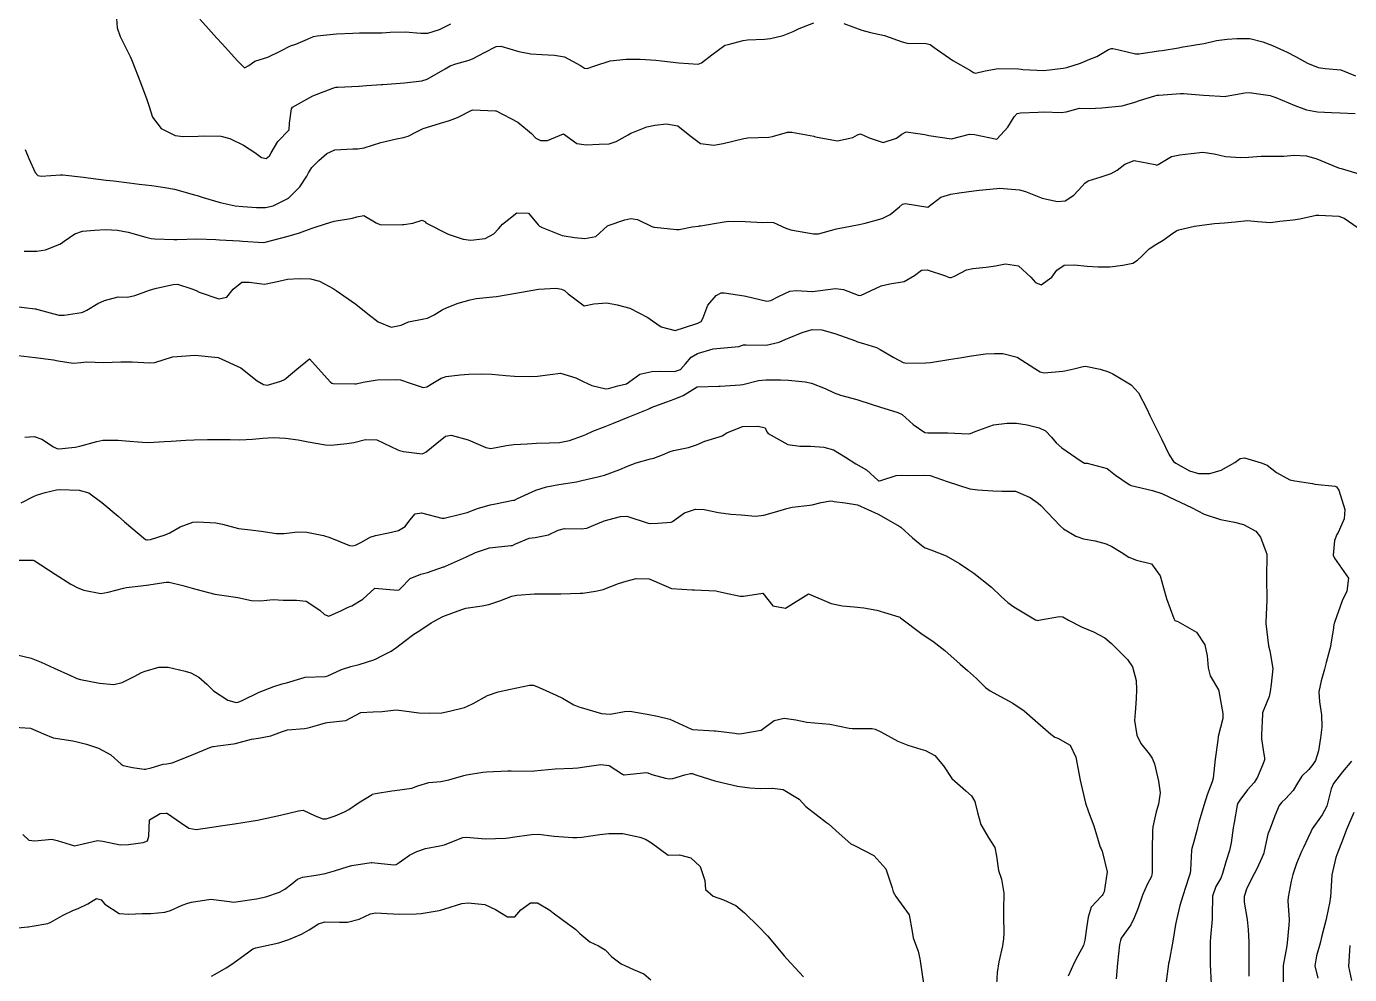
# Model space of a CAD drawing. Header units: metres. Extents: x 318500 to 325275, y 7408834 to 7428799.
# Drawn here: x 323773.1 to 323889, y 7421058.5 to 7421141.5 of the extents above; entities that cross this region are included whole.
import ezdxf

# ---------------------------------------------------------------- set-up
doc = ezdxf.new("R2010")
doc.units = ezdxf.units.M
doc.header["$MEASUREMENT"] = 0
for name, color, linetype in [('Curvas de Nivel 1m', 11, 'Continuous'), ('Curvas de Nivel 5m', 15, 'Continuous'), ('Vias Primárias', 230, 'Continuous')]:
    doc.layers.add(name, color=color, linetype=linetype)

msp = doc.modelspace()

# ---------------------------------------------------------------- linework, layer by layer
at = {"layer": 'Curvas de Nivel 1m', "flags": 128}
for points, elevation in [([(323780.94, 7421142.67), (323781.02, 7421141.44), (323781.31, 7421140.66), (323782.21, 7421138.87), (323782.3, 7421138.65), (323782.36, 7421138.5), (323783.09, 7421136.64), (323783.64, 7421135.16), (323783.81, 7421134.63), (323784.14, 7421133.61), (323784.9, 7421132.62), (323786.12, 7421132), (323786.81, 7421131.9), (323788.12, 7421131.95), (323788.71, 7421131.97), (323790.12, 7421131.95), (323790.9, 7421131.75), (323792.11, 7421131.16), (323793.09, 7421130.51), (323793.67, 7421130.07), (323794.09, 7421129.97), (323794.38, 7421130.21), (323794.52, 7421130.49), (323795.12, 7421131.48), (323796.06, 7421132.47), (323796.09, 7421132.51), (323796.14, 7421133.09), (323796.29, 7421134.33), (323796.38, 7421134.47), (323798.17, 7421135.46), (323799.91, 7421136.14), (323800.19, 7421136.22), (323800.35, 7421136.24), (323802.19, 7421136.33), (323802.24, 7421136.33), (323802.87, 7421136.38), (323804.19, 7421136.46), (323804.29, 7421136.46), (323806.19, 7421136.6), (323807.73, 7421136.78), (323808.2, 7421136.94), (323809.76, 7421137.84), (323810.21, 7421138.1), (323810.69, 7421138.27), (323811.87, 7421138.6), (323812.22, 7421138.74), (323813.2, 7421139.27), (323814.23, 7421139.79), (323814.65, 7421139.81), (323816.23, 7421139.37), (323817.26, 7421139.15), (323818.22, 7421139.08), (323819.33, 7421139.05), (323820.22, 7421138.88), (323821.62, 7421138.13), (323821.97, 7421137.89), (323822.21, 7421137.87), (323822.88, 7421138.11), (323824.22, 7421138.55), (323825.62, 7421138.68), (323826.22, 7421138.68), (323826.85, 7421138.69), (323828.22, 7421138.59), (323828.72, 7421138.53), (323830.22, 7421138.35), (323831.94, 7421138.26), (323832.22, 7421138.35), (323833.13, 7421139.07), (323834.24, 7421139.88), (323834.29, 7421139.91), (323834.55, 7421139.96), (323835.88, 7421140.31), (323836.25, 7421140.38), (323837.74, 7421140.43), (323838.25, 7421140.49), (323839.38, 7421140.77), (323840.26, 7421141.11), (323840.77, 7421141.36), (323842.06, 7421141.86)], 757), ([(323788.26, 7421142.19), (323789.03, 7421141.34), (323789.74, 7421140.56), (323790.23, 7421140.03), (323791.58, 7421138.53), (323792.2, 7421137.94), (323792.58, 7421138.14), (323793.09, 7421138.51), (323793.93, 7421138.78), (323794.22, 7421138.87), (323795.3, 7421139.4), (323796.23, 7421139.84), (323796.68, 7421140.01), (323797.7, 7421140.45), (323798.24, 7421140.66), (323798.54, 7421140.73), (323800.24, 7421140.89), (323801.68, 7421140.97), (323802.25, 7421140.98), (323802.84, 7421140.98), (323804.25, 7421141), (323804.95, 7421141.05), (323806.25, 7421141.07), (323807.62, 7421140.95), (323808.25, 7421140.95), (323809.28, 7421141.27), (323810.26, 7421141.79)], 756), ([(323844.69, 7421141.82), (323846.26, 7421141.22), (323847.03, 7421141.02), (323848.25, 7421140.76), (323849.81, 7421140.19), (323850.24, 7421140.08), (323851.91, 7421140.06), (323852.24, 7421139.96), (323852.59, 7421139.72), (323854.22, 7421138.58), (323855.78, 7421137.68), (323856.05, 7421137.51), (323856.21, 7421137.47), (323857.06, 7421137.66), (323858.21, 7421137.86), (323860, 7421137.83), (323860.21, 7421137.81), (323860.38, 7421137.78), (323862.21, 7421137.7), (323863.89, 7421137.89), (323864.22, 7421137.95), (323865.43, 7421138.34), (323866.23, 7421138.68), (323866.84, 7421138.93), (323867.86, 7421139.52), (323868.13, 7421139.62), (323868.24, 7421139.62), (323868.79, 7421139.5), (323870.24, 7421139.15), (323870.56, 7421139.15), (323872.24, 7421139.42), (323872.28, 7421139.42), (323872.57, 7421139.45), (323874, 7421139.68), (323874.24, 7421139.74), (323875.68, 7421139.98), (323876.25, 7421140.07), (323877.33, 7421140.32), (323878.26, 7421140.45), (323879.11, 7421140.51), (323880.26, 7421140.49), (323881.38, 7421140.21), (323882.25, 7421139.87), (323883.51, 7421139.31), (323884.24, 7421138.92), (323885.29, 7421138.34), (323886.23, 7421137.95), (323886.84, 7421137.88), (323888.23, 7421137.74), (323889.5, 7421137.23)], 757), ([(323772.97, 7421130.78), (323773.29, 7421129.97), (323773.85, 7421128.76), (323774.08, 7421128.49), (323774.38, 7421128.45), (323776.08, 7421128.56), (323776.26, 7421128.55), (323778.07, 7421128.34), (323778.49, 7421128.29), (323780.07, 7421128.1), (323780.71, 7421128.03), (323782.07, 7421127.86), (323782.96, 7421127.75), (323784.06, 7421127.61), (323785.22, 7421127.45), (323786.06, 7421127.29), (323787.82, 7421126.81), (323788.05, 7421126.74), (323788.56, 7421126.56), (323790.05, 7421126.13), (323791.36, 7421125.85), (323792.04, 7421125.79), (323793.24, 7421125.7), (323794.04, 7421125.68), (323794.69, 7421125.83), (323795.99, 7421126.47), (323796.02, 7421126.5), (323796.05, 7421126.52), (323797.02, 7421127.5), (323797.65, 7421128.45), (323797.8, 7421128.73), (323798.09, 7421129.19), (323798.71, 7421129.82), (323799.41, 7421130.42), (323800.11, 7421130.74), (323801.68, 7421130.83), (323802.11, 7421130.83), (323802.67, 7421130.93), (323804.12, 7421131.38), (323805.49, 7421131.71), (323806.12, 7421131.82), (323806.51, 7421131.94), (323807.24, 7421132.32), (323807.84, 7421132.61), (323808.14, 7421132.71), (323809.37, 7421133.07), (323810.15, 7421133.3), (323810.85, 7421133.57), (323812.16, 7421134.25), (323814.16, 7421134.17), (323814.24, 7421134.15), (323816.14, 7421133.17), (323817.33, 7421132.18), (323817.72, 7421131.77), (323818.12, 7421131.56), (323818.73, 7421131.56), (323820.13, 7421132.15), (323821.29, 7421131.3), (323822.12, 7421131.18), (323823.26, 7421131.24), (323824.12, 7421131.26), (323824.74, 7421131.46), (323825.79, 7421132.07), (323826.02, 7421132.19), (323826.13, 7421132.24), (323827.44, 7421132.75), (323828.14, 7421132.91), (323829.14, 7421133.03), (323830.14, 7421132.86), (323831.21, 7421132), (323832.12, 7421131.3), (323833.3, 7421131.15), (323834.12, 7421131.31), (323835.92, 7421131.73), (323836.13, 7421131.78), (323836.26, 7421131.79), (323838.13, 7421131.86), (323838.43, 7421131.91), (323839.74, 7421132.29), (323840.14, 7421132.29), (323842.05, 7421131.93), (323842.13, 7421131.92), (323842.36, 7421131.85), (323844.13, 7421131.53), (323845.47, 7421131.81), (323845.88, 7421132.06), (323846.14, 7421132.15), (323846.9, 7421131.79), (323848.13, 7421131.39), (323849.29, 7421131.76), (323849.76, 7421132.13), (323850.14, 7421132.31), (323851.77, 7421132.09), (323852.13, 7421132.01), (323854.13, 7421131.7), (323855.7, 7421132.11), (323856.14, 7421132.08), (323858.08, 7421131.69), (323858.13, 7421131.7), (323859.06, 7421132.72), (323859.61, 7421133.63), (323859.87, 7421133.92), (323860.17, 7421133.99), (323861.72, 7421134.05), (323862.17, 7421134.06), (323863.73, 7421134), (323864.17, 7421134.08), (323865.33, 7421134.39), (323866.17, 7421134.36), (323867.29, 7421134.41), (323868.17, 7421134.5), (323869.06, 7421134.61), (323870.18, 7421134.92), (323870.6, 7421135.06), (323871.92, 7421135.46), (323872.13, 7421135.52), (323872.19, 7421135.54), (323872.27, 7421135.54), (323874.19, 7421135.67), (323874.43, 7421135.67), (323876.19, 7421135.52), (323878.15, 7421135.42), (323878.19, 7421135.43), (323879.81, 7421135.74), (323880.2, 7421135.76), (323882.02, 7421135.5), (323882.19, 7421135.45), (323882.52, 7421135.32), (323884.18, 7421134.62), (323885.21, 7421134.25), (323886.17, 7421134.06), (323887.41, 7421134.01), (323888.17, 7421133.99), (323889.48, 7421133.92)], 758), ([(323772.89, 7421121.87), (323773.99, 7421121.87), (323774.75, 7421121.99), (323776, 7421122.49), (323776.16, 7421122.57), (323776.38, 7421122.73), (323777.33, 7421123.39), (323778.01, 7421123.62), (323779.04, 7421123.72), (323780.01, 7421123.76), (323781.05, 7421123.7), (323782.01, 7421123.52), (323783.55, 7421123.09), (323784, 7421122.98), (323784.33, 7421122.95), (323786, 7421122.88), (323786.29, 7421122.88), (323788, 7421122.95), (323789.67, 7421122.88), (323790, 7421122.86), (323791.76, 7421122.77), (323792, 7421122.75), (323793.86, 7421122.64), (323794, 7421122.65), (323795.46, 7421123.03), (323796.01, 7421123.17), (323797, 7421123.47), (323798.02, 7421123.85), (323798.47, 7421123.99), (323799.74, 7421124.41), (323800.03, 7421124.49), (323801.65, 7421124.77), (323802.03, 7421124.88), (323802.64, 7421124.99), (323803.73, 7421124.36), (323804.03, 7421124.21), (323804.21, 7421124.17), (323806.03, 7421124.2), (323806.15, 7421124.2), (323806.93, 7421124.32), (323807.76, 7421124.59), (323808.03, 7421124.45), (323808.08, 7421124.36), (323808.14, 7421124.31), (323810.02, 7421123.37), (323811.35, 7421122.92), (323812.01, 7421122.83), (323813.27, 7421122.98), (323814.02, 7421123.39), (323814.43, 7421123.82), (323814.78, 7421124.22), (323816.04, 7421125.24), (323817.06, 7421125.21), (323817.9, 7421124.17), (323818.03, 7421124.05), (323818.26, 7421123.93), (323820.02, 7421123.23), (323821.08, 7421123.07), (323822.01, 7421122.99), (323822.96, 7421123.16), (323823.99, 7421124.09), (323824.03, 7421124.12), (323825.51, 7421124.6), (323826.04, 7421124.73), (323826.61, 7421124.63), (323827.88, 7421124.04), (323828.03, 7421123.98), (323828.1, 7421123.97), (323830.03, 7421123.76), (323830.25, 7421123.78), (323831.39, 7421124), (323831.95, 7421124.07), (323832.03, 7421124.08), (323832.12, 7421124.08), (323834.03, 7421124.42), (323834.58, 7421124.49), (323836.04, 7421124.47), (323837.57, 7421124.38), (323838.03, 7421124.4), (323838.52, 7421124.39), (323839.62, 7421123.89), (323840.03, 7421123.74), (323840.2, 7421123.71), (323842.02, 7421123.38), (323842.47, 7421123.4), (323844.03, 7421123.83), (323846.03, 7421124.19), (323846.55, 7421124.31), (323848.04, 7421124.72), (323848.74, 7421125.07), (323849.57, 7421125.75), (323849.83, 7421125.97), (323850.05, 7421126.04), (323852.05, 7421125.72), (323853.17, 7421126.61), (323854.07, 7421126.87), (323854.78, 7421126.98), (323856.07, 7421127.15), (323856.54, 7421127.2), (323858.08, 7421127.37), (323858.33, 7421127.38), (323860.07, 7421127.24), (323860.6, 7421127.08), (323862.06, 7421126.52), (323863.41, 7421126.22), (323864.06, 7421126.29), (323864.84, 7421126.78), (323865.55, 7421127.55), (323865.79, 7421127.83), (323866.09, 7421128.02), (323867.23, 7421128.38), (323868.1, 7421128.66), (323868.64, 7421128.96), (323869.29, 7421129.49), (323870.11, 7421129.81), (323871.95, 7421129.46), (323872.11, 7421129.41), (323872.15, 7421129.42), (323872.21, 7421129.46), (323873.39, 7421130.17), (323874.12, 7421130.3), (323875.12, 7421130.42), (323876.13, 7421130.54), (323877.13, 7421130.38), (323878.12, 7421130.17), (323879.42, 7421130.06), (323880.12, 7421130.1), (323881.25, 7421130.2), (323882.12, 7421130.2), (323883.23, 7421130.2), (323884.12, 7421130.27), (323885.2, 7421130.21), (323886.12, 7421129.95), (323887.86, 7421129.24), (323888.11, 7421129.15), (323888.24, 7421129.1), (323890.1, 7421128.55)], 759), ([(323771.86, 7421112.78), (323773.86, 7421112.56), (323775.47, 7421112.35), (323775.86, 7421112.26), (323777.19, 7421112.05), (323777.85, 7421112.13), (323778.38, 7421112.17), (323779.85, 7421112.13), (323781.36, 7421112.16), (323781.86, 7421112.18), (323782.34, 7421112.17), (323783.86, 7421112.09), (323784.34, 7421112.13), (323785.87, 7421112.6), (323787.87, 7421112.76), (323789.87, 7421112.55), (323791.86, 7421111.64), (323793.31, 7421110.5), (323793.84, 7421110.19), (323794.2, 7421110.12), (323795.36, 7421110.47), (323795.69, 7421110.62), (323795.84, 7421110.73), (323796.77, 7421111.54), (323797.87, 7421112.44), (323799.7, 7421110.41), (323799.84, 7421110.32), (323799.96, 7421110.29), (323801.84, 7421110.24), (323801.97, 7421110.25), (323802.59, 7421110.38), (323803.64, 7421110.57), (323803.84, 7421110.59), (323805.54, 7421110.64), (323805.84, 7421110.6), (323806.69, 7421110.32), (323807.83, 7421109.93), (323808.16, 7421109.98), (323808.69, 7421110.3), (323809.4, 7421110.73), (323809.85, 7421110.88), (323811.07, 7421111.04), (323811.85, 7421111.09), (323812.98, 7421111.11), (323813.85, 7421111.08), (323815.08, 7421110.98), (323815.85, 7421110.91), (323817.15, 7421110.89), (323817.85, 7421110.91), (323818.95, 7421111.06), (323819.86, 7421111.18), (323821.21, 7421110.76), (323821.84, 7421110.45), (323822.62, 7421110.11), (323823.84, 7421109.8), (323824.08, 7421109.85), (323824.9, 7421110.08), (323825.65, 7421110.26), (323825.85, 7421110.4), (323826.83, 7421111.08), (323827.86, 7421111.33), (323828.53, 7421111.36), (323829.86, 7421111.34), (323830.37, 7421111.49), (323830.82, 7421112), (323831.3, 7421112.57), (323831.88, 7421112.91), (323833.23, 7421113.31), (323833.88, 7421113.38), (323835.48, 7421113.53), (323835.89, 7421113.65), (323836.14, 7421113.67), (323837.89, 7421113.64), (323839.02, 7421113.89), (323839.62, 7421114.15), (323839.9, 7421114.27), (323841.03, 7421114.73), (323841.91, 7421115.01), (323842.76, 7421114.99), (323843.9, 7421114.67), (323845.7, 7421114), (323845.89, 7421113.93), (323846.41, 7421113.79), (323847.54, 7421113.43), (323847.88, 7421113.26), (323849.08, 7421112.56), (323849.87, 7421112.13), (323850.18, 7421112.05), (323851.87, 7421112.09), (323852.29, 7421112.13), (323853.88, 7421112.37), (323855.01, 7421112.55), (323855.88, 7421112.71), (323857.1, 7421112.87), (323857.89, 7421112.91), (323858.62, 7421112.9), (323859.88, 7421112.57), (323861.42, 7421111.59), (323861.87, 7421111.31), (323862.24, 7421111.21), (323863.87, 7421111.36), (323864.04, 7421111.39), (323864.84, 7421111.55), (323865.65, 7421111.76), (323865.87, 7421111.79), (323867.15, 7421111.52), (323867.87, 7421111.29), (323868.25, 7421111.12), (323869.85, 7421110.16), (323870.51, 7421109.47), (323871.23, 7421108.07), (323871.49, 7421107.46), (323871.81, 7421106.83), (323872.51, 7421105.44), (323873.19, 7421104.02), (323873.57, 7421103.43), (323873.76, 7421103.29), (323874.97, 7421102.63), (323875.75, 7421102.4), (323876.74, 7421102.4), (323877.75, 7421102.68), (323878.94, 7421103.36), (323879.41, 7421103.71), (323879.77, 7421103.77), (323881.25, 7421103.33), (323881.63, 7421103.19), (323881.76, 7421103.12), (323882.58, 7421102.48), (323883.75, 7421101.84), (323884.2, 7421101.75), (323885.74, 7421101.52), (323885.95, 7421101.47), (323887.74, 7421101.28), (323887.85, 7421101.24), (323888.05, 7421100.92), (323888.56, 7421099.23), (323888.52, 7421098.41), (323887.98, 7421097.24), (323887.86, 7421097.05), (323887.67, 7421096.53), (323887.54, 7421095.24), (323887.66, 7421094.98), (323888.88, 7421093.23), (323888.74, 7421092.1), (323888.35, 7421091.23), (323887.67, 7421089.33), (323887.63, 7421089.24), (323887.62, 7421089.2), (323887.57, 7421088.88), (323887.36, 7421087.43), (323887.32, 7421087.24), (323886.95, 7421085.83), (323886.78, 7421085.25), (323886.49, 7421084.24), (323886.3, 7421083.26), (323886.35, 7421082.39), (323886.53, 7421081.25), (323886.55, 7421080.16), (323886.45, 7421079.25), (323886.27, 7421078.1), (323886, 7421077.26), (323885.78, 7421076.9), (323885.41, 7421076.48), (323884.8, 7421075.87), (323884.44, 7421075.28), (323884.04, 7421074.62), (323883.37, 7421073.9), (323883.06, 7421073.6), (323882.83, 7421073.3), (323882.45, 7421072.4), (323882.02, 7421071.31), (323881.84, 7421070.8), (323881.52, 7421069.32), (323881.47, 7421069.15), (323881.3, 7421068.74), (323880.85, 7421067.76), (323880.63, 7421067.33), (323879.99, 7421066.07), (323879.75, 7421065.34), (323879.75, 7421064.84), (323880.01, 7421063.34), (323880.11, 7421062.44), (323880.17, 7421061.34), (323880.17, 7421060.32), (323880.15, 7421059.34), (323880.15, 7421058.35)], 761), ([(323772.95, 7421105.58), (323773.77, 7421105.62), (323774.42, 7421105.41), (323775.46, 7421104.73), (323775.76, 7421104.58), (323775.92, 7421104.56), (323777.35, 7421104.71), (323777.76, 7421104.78), (323779.24, 7421105.21), (323779.77, 7421105.32), (323781.12, 7421105.31), (323781.77, 7421105.26), (323783.26, 7421105.14), (323783.77, 7421105.12), (323785.18, 7421105.2), (323785.77, 7421105.24), (323787.04, 7421105.31), (323787.77, 7421105.35), (323788.95, 7421105.38), (323789.77, 7421105.37), (323790.94, 7421105.37), (323791.77, 7421105.35), (323792.89, 7421105.39), (323793.78, 7421105.49), (323794.72, 7421105.54), (323795.78, 7421105.48), (323796.9, 7421105.33), (323797.77, 7421105.18), (323799.29, 7421104.89), (323799.77, 7421104.87), (323801.14, 7421105.02), (323801.77, 7421105.11), (323802.79, 7421105.36), (323803.77, 7421105.35), (323805.61, 7421104.48), (323805.76, 7421104.41), (323806.11, 7421104.33), (323807.76, 7421104.11), (323807.91, 7421104.16), (323808.1, 7421104.3), (323809.02, 7421105.04), (323809.78, 7421105.65), (323810.3, 7421105.76), (323811.78, 7421105.34), (323813.32, 7421104.68), (323813.77, 7421104.59), (323815.14, 7421104.84), (323815.77, 7421104.93), (323816.96, 7421105), (323817.77, 7421105.04), (323818.86, 7421105.08), (323819.77, 7421105.1), (323820.65, 7421105.27), (323821.78, 7421105.68), (323822.08, 7421105.82), (323822.71, 7421106.11), (323823.79, 7421106.51), (323824.51, 7421106.8), (323825.8, 7421107.33), (323827.54, 7421108.04), (323827.73, 7421108.13), (323827.81, 7421108.16), (323829.17, 7421108.67), (323829.82, 7421108.9), (323830.61, 7421109.22), (323831.84, 7421109.99), (323833.75, 7421110.05), (323833.84, 7421110.05), (323835.62, 7421110.15), (323835.84, 7421110.19), (323837.22, 7421110.55), (323837.85, 7421110.61), (323839.14, 7421110.6), (323839.85, 7421110.57), (323841.3, 7421110.41), (323841.85, 7421110.3), (323843.06, 7421109.84), (323843.83, 7421109.46), (323844.4, 7421109.26), (323845.83, 7421108.88), (323847.16, 7421108.44), (323847.82, 7421108.22), (323849.42, 7421107.75), (323849.81, 7421107.56), (323850.75, 7421106.69), (323851.79, 7421105.99), (323852.03, 7421105.95), (323853.79, 7421105.96), (323855.61, 7421105.86), (323855.79, 7421105.89), (323856.2, 7421106.07), (323857.81, 7421106.67), (323859, 7421106.81), (323859.81, 7421106.8), (323860.75, 7421106.66), (323861.8, 7421106.39), (323862.35, 7421106.13), (323862.88, 7421105.57), (323863.29, 7421105.07), (323863.78, 7421104.65), (323865.38, 7421103.54), (323865.61, 7421103.38), (323865.76, 7421103.31), (323865.99, 7421103.29), (323867.75, 7421102.83), (323868.49, 7421102.24), (323869.58, 7421101.48), (323869.74, 7421101.4), (323869.86, 7421101.35), (323871.73, 7421100.91), (323872.53, 7421100.64), (323873.72, 7421100.09), (323875.14, 7421099.41), (323875.71, 7421099.11), (323876.25, 7421098.84), (323877.69, 7421098.35), (323878.92, 7421098.13), (323879.69, 7421097.94), (323880.77, 7421097.33), (323881.18, 7421096.83), (323881.66, 7421095.55), (323881.73, 7421095.32), (323881.74, 7421095.24), (323881.7, 7421093.32), (323881.7, 7421093.25), (323881.74, 7421091.32), (323881.64, 7421089.38), (323881.64, 7421089.32), (323881.64, 7421089.26), (323881.9, 7421087.31), (323882, 7421086.86), (323882.26, 7421085.31), (323882.13, 7421083.94), (323882.03, 7421083.31), (323881.94, 7421082.87), (323881.48, 7421081.71), (323881.37, 7421081.42), (323881.35, 7421081.32), (323881.27, 7421079.5), (323881.27, 7421079.32), (323881.28, 7421079.16), (323881.43, 7421078.18), (323881.55, 7421077.45), (323881.54, 7421077.32), (323881.51, 7421077.23), (323881.42, 7421077), (323880.93, 7421075.79), (323880.62, 7421075.33), (323880.04, 7421074.68), (323879.37, 7421073.78), (323879.2, 7421073.51), (323879.14, 7421073.35), (323878.87, 7421071.83), (323878.8, 7421071.36), (323878.62, 7421070.05), (323878.47, 7421069.36), (323878.18, 7421068.48), (323877.87, 7421067.36), (323877.7, 7421066.94), (323877.27, 7421066.22), (323876.98, 7421065.37), (323876.94, 7421063.67), (323876.94, 7421063.37), (323876.8, 7421061.78), (323876.79, 7421061.38), (323876.78, 7421060.96), (323876.79, 7421059.38), (323876.85, 7421057.68)], 762), ([(323772.63, 7421099.83), (323773.7, 7421100.37), (323773.97, 7421100.49), (323774.74, 7421100.74), (323775.71, 7421100.96), (323775.98, 7421101), (323777.71, 7421100.94), (323778.54, 7421100.69), (323779.7, 7421099.86), (323781.11, 7421098.66), (323781.67, 7421098.17), (323783.52, 7421096.62), (323783.62, 7421096.59), (323783.65, 7421096.58), (323783.68, 7421096.59), (323783.95, 7421096.62), (323785.25, 7421097.01), (323785.66, 7421097.19), (323786.54, 7421097.71), (323787.67, 7421098.14), (323788.08, 7421098.16), (323789.67, 7421098.07), (323790.25, 7421097.96), (323791.67, 7421097.59), (323792.71, 7421097.46), (323793.66, 7421097.35), (323795, 7421097.13), (323795.66, 7421097.13), (323796.83, 7421097.28), (323797.66, 7421097.25), (323799.12, 7421096.95), (323799.66, 7421096.79), (323800.61, 7421096.4), (323801.37, 7421096.1), (323801.65, 7421096.05), (323801.92, 7421096.11), (323802.43, 7421096.37), (323803.2, 7421096.82), (323803.66, 7421096.97), (323804.8, 7421097.21), (323805.67, 7421097.41), (323806.25, 7421097.74), (323806.66, 7421098.32), (323807.13, 7421098.87), (323807.69, 7421098.94), (323809.48, 7421098.49), (323809.68, 7421098.48), (323811.11, 7421098.84), (323811.69, 7421098.98), (323812.6, 7421099.33), (323813.7, 7421099.66), (323814.18, 7421099.75), (323815.71, 7421100.05), (323815.83, 7421100.07), (323816.11, 7421100.19), (323817.72, 7421100.94), (323818.65, 7421101.23), (323819.72, 7421101.42), (323821.26, 7421101.66), (323821.73, 7421101.77), (323823.14, 7421102.1), (323823.61, 7421102.21), (323823.73, 7421102.25), (323825.07, 7421102.75), (323825.74, 7421103.03), (323826.49, 7421103.32), (323827.75, 7421103.68), (323828.04, 7421103.75), (323828.8, 7421104.02), (323829.46, 7421104.31), (323829.77, 7421104.41), (323831.09, 7421104.67), (323831.77, 7421104.91), (323832.52, 7421105.24), (323833.78, 7421105.61), (323834.04, 7421105.7), (323834.44, 7421105.95), (323835.8, 7421106.52), (323837.17, 7421106.54), (323837.79, 7421106.38), (323837.94, 7421106.05), (323838.05, 7421105.91), (323839.78, 7421104.94), (323840.84, 7421104.8), (323841.77, 7421104.8), (323842.92, 7421104.69), (323843.77, 7421104.48), (323844.84, 7421103.81), (323845.75, 7421103.24), (323846.67, 7421102.72), (323847.68, 7421101.77), (323847.72, 7421101.75), (323847.74, 7421101.74), (323847.77, 7421101.74), (323847.92, 7421101.77), (323849.27, 7421102.23), (323849.75, 7421102.26), (323850.22, 7421102.22), (323851.75, 7421102.25), (323852.24, 7421102.21), (323853.74, 7421101.69), (323855.73, 7421101.05), (323856.43, 7421100.96), (323857.73, 7421100.88), (323858.52, 7421100.84), (323859.73, 7421100.85), (323861.02, 7421100.3), (323861.71, 7421099.79), (323861.95, 7421099.59), (323863.68, 7421097.78), (323863.93, 7421097.56), (323865.02, 7421096.89), (323865.67, 7421096.67), (323866.7, 7421096.49), (323867.67, 7421096.24), (323868.17, 7421096.01), (323868.99, 7421095.49), (323869.65, 7421095.07), (323870.31, 7421094.81), (323871.65, 7421094.48), (323872.4, 7421093.44), (323872.68, 7421092.38), (323872.94, 7421091.44), (323873.58, 7421089.7), (323873.69, 7421089.53), (323873.93, 7421089.42), (323875.57, 7421088.5), (323876.32, 7421087.39), (323876.51, 7421086.41), (323876.6, 7421085.38), (323876.79, 7421084.66), (323877.5, 7421083.44), (323877.53, 7421083.37), (323877.54, 7421083.33), (323877.89, 7421081.37), (323877.9, 7421080.93), (323877.49, 7421079.37), (323877.48, 7421079.33), (323877.44, 7421079.04), (323877.21, 7421077.37), (323877.05, 7421075.72), (323876.96, 7421075.38), (323876.52, 7421074.24), (323876.26, 7421073.39), (323875.79, 7421071.84), (323875.68, 7421071.39), (323875.62, 7421071.11), (323875.32, 7421070.04), (323875.16, 7421069.55), (323875.14, 7421069.4), (323875.05, 7421067.64), (323875.02, 7421067.4), (323874.92, 7421067.05), (323874.37, 7421065.41), (323874.11, 7421064.55), (323873.85, 7421063.42), (323873.75, 7421062.89), (323873.5, 7421061.43), (323873.18, 7421059.68), (323873.14, 7421059.47), (323873.14, 7421059.43), (323872.89, 7421057.7)], 763), ([(323771.63, 7421094.8), (323773.59, 7421094.8), (323773.63, 7421094.8), (323773.67, 7421094.8), (323773.77, 7421094.76), (323775.61, 7421093.58), (323776.97, 7421092.71), (323777.6, 7421092.37), (323778.12, 7421092.17), (323779.59, 7421091.89), (323780.25, 7421092.01), (323781.6, 7421092.36), (323781.85, 7421092.4), (323783.6, 7421092.62), (323785.33, 7421092.88), (323785.6, 7421092.87), (323786.78, 7421092.58), (323787.6, 7421092.34), (323787.91, 7421092.25), (323789.59, 7421091.83), (323790.41, 7421091.71), (323791.59, 7421091.54), (323792.81, 7421091.28), (323793.58, 7421091.25), (323794.7, 7421091.36), (323795.58, 7421091.29), (323796.73, 7421091.3), (323797.58, 7421091.22), (323798.78, 7421090.42), (323799.18, 7421090.03), (323799.57, 7421089.91), (323800.69, 7421090.39), (323801.26, 7421090.69), (323801.58, 7421090.81), (323802.55, 7421091.4), (323803.6, 7421092.36), (323805.6, 7421092.16), (323805.73, 7421092.19), (323805.85, 7421092.33), (323806.71, 7421093.21), (323807.62, 7421093.58), (323808.21, 7421093.71), (323809.63, 7421094.21), (323809.68, 7421094.23), (323809.8, 7421094.28), (323811.64, 7421095.09), (323812.42, 7421095.46), (323813.65, 7421095.89), (323815.52, 7421096.08), (323815.65, 7421096.1), (323815.88, 7421096.2), (323817.12, 7421096.72), (323817.66, 7421096.8), (323818.82, 7421097.01), (323819.67, 7421097.42), (323820.23, 7421097.59), (323821.67, 7421097.55), (323822.17, 7421097.61), (323823.35, 7421098.09), (323823.57, 7421098.2), (323823.68, 7421098.24), (323825.13, 7421098.63), (323825.69, 7421098.65), (323827.55, 7421098.04), (323827.68, 7421098), (323827.72, 7421098), (323828.4, 7421098.03), (323829.57, 7421098.13), (323829.68, 7421098.2), (323830.73, 7421098.96), (323831.7, 7421099.28), (323832.45, 7421099.23), (323833.7, 7421098.97), (323834.8, 7421098.83), (323835.69, 7421098.77), (323836.95, 7421098.66), (323837.69, 7421098.73), (323838.6, 7421099), (323839.7, 7421099.34), (323840.15, 7421099.43), (323841.71, 7421099.63), (323841.9, 7421099.66), (323842.7, 7421099.84), (323843.55, 7421100), (323843.71, 7421099.98), (323843.83, 7421099.95), (323844.81, 7421099.81), (323845.71, 7421099.68), (323845.87, 7421099.64), (323847.7, 7421098.82), (323849.59, 7421097.75), (323849.68, 7421097.68), (323850.7, 7421096.76), (323851.66, 7421095.96), (323851.82, 7421095.88), (323852.31, 7421095.71), (323853.65, 7421095.18), (323854.81, 7421094.51), (323855.63, 7421093.96), (323856.06, 7421093.66), (323857.61, 7421092.44), (323858.47, 7421091.63), (323859.06, 7421091.08), (323859.59, 7421090.71), (323861.48, 7421089.59), (323861.58, 7421089.54), (323861.63, 7421089.53), (323861.91, 7421089.58), (323863.58, 7421089.87), (323863.86, 7421089.83), (323864.38, 7421089.55), (323865.57, 7421088.93), (323866.56, 7421088.52), (323867.56, 7421088), (323868.14, 7421087.5), (323869.53, 7421086.09), (323869.98, 7421085.47), (323870.29, 7421084.25), (323870.32, 7421083.47), (323870.29, 7421082.67), (323870.2, 7421081.47), (323870.16, 7421080.77), (323870.34, 7421079.47), (323870.7, 7421078.73), (323871.42, 7421077.83), (323871.7, 7421077.45), (323871.89, 7421076.97), (323872.25, 7421075.44), (323872.39, 7421074.43), (323872.26, 7421073.44), (323872.04, 7421072.76), (323871.75, 7421071.45), (323871.72, 7421071.06), (323871.69, 7421069.45), (323871.69, 7421069.06), (323871.7, 7421067.45), (323871.63, 7421067.1), (323871.27, 7421066.39), (323870.85, 7421065.46), (323870.43, 7421064.27), (323870.12, 7421063.47), (323869.82, 7421062.87), (323869.21, 7421062.01), (323868.99, 7421061.69), (323868.91, 7421061.48), (323868.84, 7421061.13), (323868.67, 7421059.49), (323868.53, 7421058.12)], 764), ([(323772.04, 7421080.16), (323773.43, 7421080.09), (323774.57, 7421079.6), (323775.42, 7421079.24), (323777.15, 7421078.97), (323777.41, 7421078.93), (323778.36, 7421078.69), (323779.41, 7421078.34), (323780.48, 7421077.74), (323781.39, 7421076.94), (323781.57, 7421076.82), (323782.38, 7421076.64), (323783.39, 7421076.49), (323783.52, 7421076.49), (323784.01, 7421076.61), (323785.07, 7421076.92), (323785.39, 7421076.96), (323785.86, 7421077.06), (323787.4, 7421077.66), (323789.31, 7421078.44), (323789.41, 7421078.47), (323789.47, 7421078.48), (323789.85, 7421078.54), (323791.22, 7421078.71), (323791.41, 7421078.75), (323792.81, 7421079.11), (323793.42, 7421079.21), (323794.48, 7421079.42), (323795.43, 7421079.78), (323795.96, 7421079.93), (323797.43, 7421080.07), (323797.75, 7421080.12), (323798.8, 7421080.42), (323799.29, 7421080.56), (323799.44, 7421080.59), (323801.06, 7421080.77), (323801.45, 7421080.95), (323802.38, 7421081.45), (323803.46, 7421081.52), (323804.25, 7421081.56), (323805.46, 7421081.68), (323806.17, 7421081.6), (323807.46, 7421081.43), (323808.36, 7421081.39), (323809.46, 7421081.44), (323810.15, 7421081.58), (323811.46, 7421081.91), (323811.72, 7421082), (323812.22, 7421082.24), (323813.48, 7421082.94), (323814.41, 7421083.28), (323815.48, 7421083.51), (323817.16, 7421083.85), (323817.49, 7421083.85), (323817.99, 7421083.66), (323819.48, 7421082.99), (323820.04, 7421082.71), (323821.03, 7421082.13), (323821.47, 7421081.97), (323821.67, 7421081.91), (323823.46, 7421081.38), (323824.23, 7421081.31), (323825.46, 7421081.55), (323825.95, 7421081.57), (323827.46, 7421081.3), (323828.35, 7421081.13), (323829.45, 7421080.88), (323831.35, 7421079.99), (323831.44, 7421079.97), (323833.33, 7421079.86), (323833.44, 7421079.85), (323835.14, 7421079.64), (323835.44, 7421079.6), (323835.74, 7421079.62), (323837.44, 7421079.91), (323838.59, 7421080.76), (323839.46, 7421080.97), (323840.49, 7421080.83), (323841.45, 7421080.62), (323842.78, 7421080.51), (323843.45, 7421080.45), (323845.16, 7421080.09), (323845.44, 7421080.06), (323847.16, 7421080.05), (323847.44, 7421079.99), (323847.92, 7421079.77), (323849.43, 7421078.94), (323850.29, 7421078.6), (323851.43, 7421078.25), (323851.83, 7421078.12), (323852.66, 7421077.7), (323853.41, 7421076.79), (323854.14, 7421075.68), (323855.37, 7421074.61), (323855.87, 7421074.16), (323856.16, 7421073.66), (323856.39, 7421072.69), (323856.68, 7421071.65), (323857.32, 7421070.54), (323857.9, 7421069.63), (323858.06, 7421068.87), (323858.23, 7421067.63), (323858.5, 7421066.85), (323858.71, 7421065.62), (323858.68, 7421064.17), (323858.67, 7421063.62), (323858.69, 7421062.13), (323858.68, 7421061.62), (323858.58, 7421061.01), (323858.26, 7421059.62), (323858.11, 7421058.68), (323858.05, 7421057.63)], 766), ([(323772.77, 7421070.77), (323773.3, 7421070.27), (323773.83, 7421070.22), (323775.3, 7421070.37), (323775.78, 7421070.25), (323777.3, 7421069.78), (323778.04, 7421069.95), (323779.3, 7421070.25), (323779.78, 7421070.2), (323781.3, 7421069.88), (323782.04, 7421069.9), (323783.3, 7421070.07), (323783.69, 7421070.23), (323783.8, 7421070.62), (323783.87, 7421072.07), (323784.8, 7421072.61), (323785.3, 7421072.63), (323785.33, 7421072.63), (323785.37, 7421072.63), (323785.44, 7421072.6), (323786.57, 7421071.83), (323787.32, 7421071.32), (323787.96, 7421071.21), (323789.32, 7421071.42), (323790.3, 7421071.55), (323791.32, 7421071.71), (323792.77, 7421071.95), (323793.33, 7421072.03), (323795.33, 7421072.46), (323796.92, 7421072.86), (323797.34, 7421072.89), (323798.38, 7421072.42), (323799.06, 7421072.14), (323799.33, 7421072.15), (323800.13, 7421072.4), (323800.96, 7421072.76), (323801.34, 7421072.97), (323802.18, 7421073.54), (323803.36, 7421074.29), (323803.41, 7421074.31), (323803.67, 7421074.36), (323805.1, 7421074.6), (323805.36, 7421074.62), (323806.84, 7421074.84), (323807.37, 7421075.03), (323808.34, 7421075.32), (323809.38, 7421075.41), (323810.09, 7421075.55), (323811.39, 7421075.95), (323811.63, 7421076), (323813.05, 7421076.23), (323813.39, 7421076.27), (323815.24, 7421076.35), (323815.39, 7421076.35), (323815.54, 7421076.35), (323817.39, 7421076.33), (323817.56, 7421076.34), (323819.39, 7421076.52), (323820.94, 7421076.58), (323821.39, 7421076.61), (323821.97, 7421076.69), (323823.4, 7421076.91), (323824.14, 7421076.82), (323825.31, 7421076.06), (323825.36, 7421076.03), (323825.39, 7421076.01), (323825.44, 7421076.01), (323825.99, 7421076.05), (323827.39, 7421076.19), (323827.51, 7421076.16), (323827.87, 7421076.03), (323829.07, 7421075.7), (323829.38, 7421075.66), (323829.71, 7421075.68), (323830.77, 7421076), (323831.25, 7421076.13), (323831.39, 7421076.12), (323831.81, 7421075.98), (323833.38, 7421075.48), (323834.01, 7421075.32), (323835.38, 7421075), (323836.44, 7421074.85), (323837.37, 7421074.81), (323838.44, 7421074.82), (323839.37, 7421074.72), (323840.78, 7421073.86), (323841.06, 7421073.56), (323841.35, 7421073.23), (323843.18, 7421071.83), (323843.34, 7421071.71), (323844.28, 7421070.86), (323845.31, 7421069.97), (323845.61, 7421069.8), (323847.3, 7421068.92), (323848.38, 7421067.76), (323848.91, 7421066.11), (323849.01, 7421065.75), (323849.25, 7421065.35), (323850.41, 7421063.73), (323850.67, 7421062.27), (323850.76, 7421061.73), (323850.89, 7421061.41), (323851.19, 7421060.54), (323851.35, 7421059.89), (323851.37, 7421059.72), (323851.39, 7421059.5), (323851.66, 7421057.71)], 767), ([(323889.35, 7421072.7), (323888.73, 7421071.22), (323888.35, 7421070.2), (323887.96, 7421069.23), (323887.78, 7421068.76), (323887.43, 7421067.24), (323887.31, 7421065.29), (323887.31, 7421065.24), (323887.3, 7421065.19), (323887.25, 7421064.89), (323886.98, 7421063.5), (323886.92, 7421063.24), (323886.57, 7421061.89), (323886.41, 7421061.25), (323886.08, 7421060.14), (323885.95, 7421059.26), (323886.22, 7421058.2)], 759), ([(323771.45, 7421062.52), (323773.2, 7421062.68), (323773.27, 7421062.69), (323773.6, 7421062.75), (323774.95, 7421062.99), (323775.21, 7421063.09), (323776.24, 7421063.69), (323777.22, 7421064.14), (323777.62, 7421064.3), (323778.47, 7421064.69), (323778.93, 7421064.98), (323779.23, 7421065.17), (323779.62, 7421065.06), (323779.95, 7421064.67), (323781.22, 7421063.85), (323782.06, 7421063.79), (323783.22, 7421063.85), (323783.97, 7421063.86), (323785.22, 7421063.98), (323785.7, 7421064.11), (323786.73, 7421064.58), (323787.23, 7421064.77), (323787.53, 7421064.86), (323789.24, 7421065.11), (323790.86, 7421064.9), (323791.23, 7421064.85), (323791.62, 7421064.9), (323793.24, 7421065.13), (323794.06, 7421065.3), (323795.24, 7421065.72), (323795.72, 7421065.98), (323796.32, 7421066.45), (323796.84, 7421066.86), (323797.26, 7421067.03), (323798.46, 7421067.22), (323799.26, 7421067.37), (323800.08, 7421067.58), (323801.27, 7421067.97), (323801.6, 7421068.05), (323803.28, 7421068.31), (323803.33, 7421068.31), (323805.28, 7421068.12), (323805.46, 7421068.15), (323805.74, 7421068.32), (323806.64, 7421068.96), (323807.29, 7421069.28), (323808.05, 7421069.54), (323809.3, 7421069.79), (323809.7, 7421069.88), (323810.65, 7421070.26), (323811.31, 7421070.51), (323811.61, 7421070.54), (323813.31, 7421070.4), (323815.06, 7421070.46), (323815.31, 7421070.48), (323815.65, 7421070.53), (323817.32, 7421070.78), (323817.94, 7421070.79), (323819.31, 7421070.63), (323820.94, 7421070.5), (323821.31, 7421070.5), (323821.75, 7421070.55), (323823.32, 7421070.76), (323824.1, 7421070.86), (323825.32, 7421070.86), (323826.82, 7421070.55), (323827.31, 7421070.37), (323827.85, 7421070.03), (323829.29, 7421068.97), (323830.3, 7421068.99), (323831.29, 7421068.73), (323832.1, 7421067.97), (323832.5, 7421066.74), (323832.56, 7421065.97), (323833.25, 7421065.38), (323834.16, 7421065.04), (323835.24, 7421064.55), (323835.99, 7421063.92), (323837.21, 7421062.72), (323837.99, 7421061.89), (323839.19, 7421060.48), (323839.45, 7421060.15), (323839.69, 7421059.87), (323841.16, 7421058.3)], 768), ([(323789.31, 7421058.37), (323789.63, 7421058.54), (323790.58, 7421059.1), (323791.16, 7421059.46), (323792.57, 7421060.5), (323792.91, 7421060.76), (323793.18, 7421060.86), (323794.51, 7421061.14), (323795.18, 7421061.29), (323796.06, 7421061.58), (323797.19, 7421062.05), (323797.45, 7421062.18), (323797.84, 7421062.43), (323798.68, 7421062.95), (323799.21, 7421063.11), (323800.5, 7421063.1), (323801.21, 7421063.1), (323802.22, 7421063.36), (323803.22, 7421063.82), (323803.67, 7421063.91), (323805.22, 7421063.81), (323805.74, 7421063.8), (323807.22, 7421063.83), (323807.67, 7421063.85), (323809.23, 7421064.11), (323809.36, 7421064.14), (323809.74, 7421064.27), (323811.23, 7421064.72), (323811.79, 7421064.8), (323813.23, 7421064.65), (323814.17, 7421064.21), (323815.22, 7421063.55), (323815.86, 7421063.55), (323816.4, 7421064.18), (323817.24, 7421064.79), (323817.86, 7421064.78), (323818.93, 7421064.14), (323819.23, 7421063.92), (323820.02, 7421063.33), (323821.2, 7421062.44), (323821.57, 7421062.11), (323822.45, 7421061.36), (323823.19, 7421061.02), (323823.79, 7421060.68), (323824.35, 7421060.07), (323825.17, 7421059.43), (323826.25, 7421058.96), (323827.16, 7421058.56), (323827.79, 7421058.03)], 769), ([(323889.02, 7421061.04), (323888.88, 7421059.21), (323889.16, 7421057.99)], 758)]:
    msp.add_lwpolyline(points, dxfattribs=dict(at, elevation=elevation))
at = {"layer": 'Curvas de Nivel 5m', "flags": 128}
for points, elevation in [([(323771.92, 7421117.04), (323773.86, 7421116.82), (323773.92, 7421116.81), (323773.96, 7421116.8), (323774.09, 7421116.76), (323775.91, 7421116.27), (323776.39, 7421116.25), (323777.92, 7421116.5), (323778.07, 7421116.55), (323778.37, 7421116.7), (323779.34, 7421117.27), (323779.93, 7421117.56), (323781.13, 7421117.86), (323781.93, 7421117.84), (323782.59, 7421117.99), (323783.94, 7421118.47), (323784.48, 7421118.62), (323785.95, 7421118.96), (323786.33, 7421118.97), (323787.58, 7421118.58), (323787.95, 7421118.42), (323788.22, 7421118.29), (323789.94, 7421117.7), (323790.65, 7421117.83), (323791.19, 7421118.53), (323791.96, 7421119.16), (323792.59, 7421119.15), (323793.95, 7421118.99), (323795.19, 7421119.25), (323795.96, 7421119.41), (323796.98, 7421119.47), (323797.96, 7421119.44), (323798.77, 7421119.24), (323799.95, 7421118.59), (323800.22, 7421118.41), (323801.93, 7421117.22), (323802.98, 7421116.37), (323803.91, 7421115.67), (323805.03, 7421115.22), (323805.91, 7421115.4), (323806.54, 7421115.69), (323807.91, 7421115.93), (323808.22, 7421116), (323808.8, 7421116.3), (323809.5, 7421116.72), (323809.93, 7421116.93), (323810.89, 7421117.31), (323811.94, 7421117.61), (323812.47, 7421117.72), (323813.94, 7421117.88), (323814.26, 7421117.91), (323815.95, 7421118.2), (323817.95, 7421118.55), (323819.49, 7421118.62), (323819.95, 7421118.53), (323820.22, 7421118.41), (323820.54, 7421118.14), (323821.93, 7421117.07), (323822.79, 7421117.25), (323823.94, 7421117.33), (323824.83, 7421117.18), (323825.93, 7421116.87), (323827.51, 7421116.05), (323827.92, 7421115.77), (323828.69, 7421115.25), (323829.9, 7421114.92), (323830.73, 7421115.18), (323831.91, 7421115.55), (323832.19, 7421115.71), (323832.34, 7421115.98), (323832.76, 7421117.15), (323833.5, 7421117.97), (323833.95, 7421118.23), (323834.21, 7421118.21), (323835.95, 7421117.96), (323836.1, 7421117.93), (323837.94, 7421117.5), (323838.3, 7421117.55), (323838.96, 7421117.89), (323839.95, 7421118.37), (323840.52, 7421118.43), (323841.95, 7421118.33), (323843.28, 7421118.51), (323843.96, 7421118.6), (323844.65, 7421118.52), (323845.95, 7421118.01), (323846.14, 7421117.99), (323847.96, 7421118.83), (323848.72, 7421119), (323849.96, 7421119.2), (323850.88, 7421119.74), (323851.5, 7421120.2), (323851.98, 7421120.24), (323853.58, 7421119.7), (323853.85, 7421119.58), (323853.97, 7421119.55), (323854.09, 7421119.57), (323854.39, 7421119.69), (323855.44, 7421120.22), (323855.98, 7421120.35), (323857.16, 7421120.48), (323857.98, 7421120.59), (323858.85, 7421120.77), (323859.98, 7421120.59), (323861.08, 7421119.6), (323861.47, 7421119.11), (323861.96, 7421118.93), (323862.91, 7421119.58), (323863.34, 7421120.21), (323863.99, 7421120.63), (323864.87, 7421120.67), (323865.99, 7421120.55), (323866.96, 7421120.49), (323867.99, 7421120.51), (323869.13, 7421120.63), (323869.99, 7421120.83), (323870.4, 7421121.07), (323870.81, 7421121.47), (323871.42, 7421122.06), (323872.01, 7421122.44), (323872.65, 7421122.83), (323873.51, 7421123.44), (323873.82, 7421123.64), (323874.03, 7421123.74), (323875.39, 7421124.06), (323876.04, 7421124.15), (323877.15, 7421124.28), (323878.04, 7421124.36), (323878.98, 7421124.43), (323880.05, 7421124.54), (323880.91, 7421124.47), (323882.05, 7421124.39), (323882.87, 7421124.49), (323884.05, 7421124.61), (323884.64, 7421124.7), (323886.06, 7421125.01), (323886.29, 7421125.03), (323888.06, 7421124.92), (323888.52, 7421124.77), (323890.04, 7421123.7)], 760), ([(323771.65, 7421086.65), (323773.51, 7421086.23), (323774.38, 7421085.88), (323775.5, 7421085.33), (323776.95, 7421084.71), (323777.31, 7421084.53), (323777.49, 7421084.43), (323777.83, 7421084.36), (323779.48, 7421084.02), (323780.73, 7421083.91), (323781.48, 7421084.09), (323782.58, 7421084.63), (323783.16, 7421084.96), (323783.5, 7421085.08), (323784.69, 7421085.42), (323785.5, 7421085.43), (323787, 7421085.08), (323787.5, 7421084.94), (323788.18, 7421084.56), (323788.88, 7421083.94), (323789.48, 7421083.35), (323790.74, 7421082.53), (323791.47, 7421082.34), (323791.64, 7421082.35), (323791.99, 7421082.51), (323793.48, 7421083.24), (323794.76, 7421083.75), (323795.49, 7421083.96), (323795.88, 7421084.07), (323797.11, 7421084.44), (323797.4, 7421084.53), (323797.49, 7421084.55), (323799.29, 7421084.62), (323799.49, 7421084.68), (323800.67, 7421085.23), (323801.51, 7421085.49), (323802.23, 7421085.65), (323803.52, 7421086.08), (323803.71, 7421086.16), (323804.09, 7421086.35), (323805.02, 7421086.84), (323805.53, 7421087.18), (323806.17, 7421087.69), (323807.03, 7421088.31), (323807.55, 7421088.65), (323808.55, 7421089.3), (323809.57, 7421089.87), (323810.59, 7421090.26), (323811.32, 7421090.51), (323811.58, 7421090.59), (323813, 7421090.81), (323813.58, 7421090.92), (323814.56, 7421091.25), (323815.59, 7421091.64), (323816.04, 7421091.74), (323817.6, 7421091.85), (323817.91, 7421091.85), (323819.6, 7421091.84), (323819.89, 7421091.85), (323821.6, 7421091.9), (323821.81, 7421091.91), (323822.94, 7421092.1), (323823.49, 7421092.2), (323823.6, 7421092.24), (323824.94, 7421092.75), (323825.61, 7421092.96), (323826.49, 7421093.19), (323827.62, 7421093.17), (323829.11, 7421092.52), (323829.6, 7421092.33), (323831.39, 7421092.2), (323831.6, 7421092.2), (323833.46, 7421092.11), (323833.6, 7421092.09), (323834.24, 7421091.95), (323835.6, 7421091.64), (323835.89, 7421091.64), (323837.6, 7421091.91), (323838.47, 7421090.79), (323839.59, 7421090.6), (323841.6, 7421091.85), (323843.59, 7421091.01), (323844.57, 7421090.79), (323845.59, 7421090.71), (323846.43, 7421090.63), (323847.59, 7421090.41), (323849.49, 7421089.84), (323849.58, 7421089.8), (323849.61, 7421089.78), (323849.65, 7421089.75), (323851.56, 7421088.31), (323852.47, 7421087.71), (323853.54, 7421086.89), (323854.87, 7421085.68), (323855.51, 7421085.15), (323856.3, 7421084.45), (323857.09, 7421083.65), (323857.5, 7421083.35), (323858.09, 7421083.03), (323859.48, 7421082.28), (323860.49, 7421081.6), (323861.46, 7421080.77), (323862.81, 7421079.57), (323863.18, 7421079.31), (323863.44, 7421079.22), (323864.5, 7421078.61), (323865.02, 7421077.54), (323865.39, 7421075.53), (323865.86, 7421073.53), (323866.13, 7421072.75), (323866.59, 7421071.52), (323867.15, 7421069.67), (323867.22, 7421069.51), (323867.31, 7421069.31), (323867.76, 7421067.5), (323867.5, 7421065.74), (323867.38, 7421065.51), (323867.33, 7421065.43), (323867.26, 7421065.36), (323866.35, 7421064.41), (323866.08, 7421063.52), (323865.98, 7421062.76), (323865.81, 7421061.52), (323865.68, 7421061.04), (323865.19, 7421060.14), (323864.85, 7421059.53), (323864.35, 7421058.36)], 765), ([(323889.16, 7421077.21), (323888.37, 7421076.26), (323887.58, 7421075.24), (323887.38, 7421074.76), (323887, 7421073.25), (323886.59, 7421072.49), (323885.72, 7421071.26), (323885.58, 7421071.02), (323885.33, 7421070.44), (323884.96, 7421069.63), (323884.79, 7421069.28), (323884.34, 7421068.24), (323884.01, 7421067.28), (323883.87, 7421066.69), (323883.6, 7421065.29), (323883.58, 7421064.96), (323883.69, 7421063.29), (323883.68, 7421062.83), (323883.52, 7421061.29), (323883.48, 7421061.01), (323883.18, 7421059.29), (323883.18, 7421057.29)], 760)]:
    msp.add_lwpolyline(points, dxfattribs=dict(at, elevation=elevation))
at = {"layer": 'Vias Primárias'}
for points in [[(323715.64, 7420145.55, 0), (323709.04, 7420132.94)], [(323831.09, 7420001.79, 0), (323833.84, 7420008.44, 0.220888)]]:
    msp.add_lwpolyline(points, format="xyb", dxfattribs=at)

doc.saveas('drawing.dxf')
